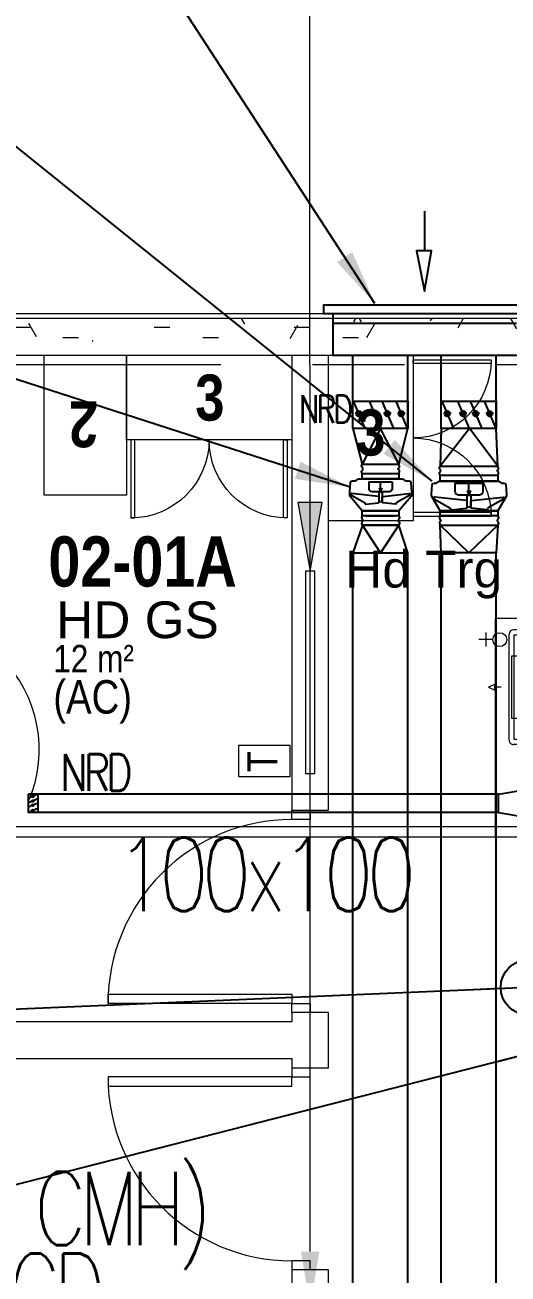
# Model space of a CAD drawing. Header units: millimetres. Extents: x 50620 to 404449, y -131543 to 97.
# Drawn here: x 350849 to 353479, y -32945 to -26152 of the extents above; entities that cross this region are included whole.
import ezdxf

# ---------------------------------------------------------------- set-up
doc = ezdxf.new("R2010")
doc.units = ezdxf.units.MM
doc.linetypes.add('IDA - Grid Line', pattern=[3500, 2000, -500, 500, -500])
for name, color, linetype, lineweight in [('1599_DB_A_BLK2_HQ_R21-2ND STOREY 20230517--$0$A-_DOOR----_E', 8, 'Continuous', 9), ('1599_DB_A_BLK2_HQ_R21-2ND STOREY 20230517--$0$S-_COLN----_E', 8, 'Continuous', 9), ('A-_ANOTTEXT_T', 8, 'Continuous', 0), ('A-_FLOR----_E', 8, 'Continuous', 9), ('A-_ROOMNAME_A', 8, 'Continuous', 9), ('A-_WALL----_E', 8, 'Continuous', 9), ('A-_WALL----_E-1', 8, 'Continuous', 18), ('A-_WALL----_H-2', 8, 'Continuous', 9), ('M-_ARCHI', 8, 'Continuous', 5), ('M-ACMV_CDP', 190, 'DRAIN_PIPE', 13), ('M-ACMV_FAD', 3, 'Continuous', 25), ('M-ACMV_FAF', 3, 'Continuous', 25), ('M-ACMV_FCU', 5, 'Continuous', 25), ('M-ACMV_FLEXD', 222, 'Continuous', 25), ('M-ACMV_PW', 8, 'REFRIGERANT', 25), ('M-ACMV_REF-P', 134, '500-1-RP', 9), ('M-ACMV_REMOTE', 222, 'Continuous', 5), ('M-FA TEXT', 3, 'Continuous', 25), ('M_ACMV_ANNOTATION', 7, 'Continuous', 20)]:
    doc.layers.add(name, color=color, linetype=linetype, lineweight=lineweight)
doc.layers.add('M_NRD', color=7, linetype='Continuous')
doc.layers.add('S-_ANOTGRID_E-1', color=9, linetype='IDA - Grid Line', lineweight=5, true_color=0x808080)
doc.styles.add('1599_DB_A_BLK2_HQ_R21-2ND STOREY 20230517--$0$Arial', font='arial.ttf')
doc.styles.add('Arial', font='arial.ttf', dxfattribs={"width": 0.8, "height": 300})
doc.styles.add('Arial Narrow_2', font='ARIALN.TTF', dxfattribs={"height": 90})
doc.styles.add('Arial Narrow_4', font='ARIALN.TTF', dxfattribs={"height": 375})
doc.styles.add('Arial Narrow_B_2', font='ARIALNB.TTF', dxfattribs={"height": 500})
doc.styles.add('Arial Narrow_B_4', font='ARIALNB.TTF', dxfattribs={"height": 500})
doc.styles.add('ROMANS', font='romans.shx', dxfattribs={"width": 0.8})
doc.styles.get("Standard").update_dxf_attribs({"font": 'arial.ttf'})
doc.linetypes.add('500-1-RP', pattern='A,0.75,-0.5,0.75,-0.5,0.75,-0.5,0.75,-1.7,["RP",Standard,S=1,R=0,X=-1,Y=-0.5],-1.7', length=7.9)
doc.linetypes.add('BATTING', pattern='A,0.0001,-0.1,[134,ltypeshp.shx,S=0.1,R=0,X=-0.1,Y=0],-0.2,[134,ltypeshp.shx,S=0.1,R=180,X=0.1,Y=0],-0.1', length=0.4001)
doc.linetypes.add('DRAIN_PIPE', pattern='A,0.5,-0.2,["D",Standard,S=0.1,R=0,X=-0.1,Y=-0.05],-0.25', length=0.95)
doc.linetypes.add('REFRIGERANT', pattern='A,15,-5.08,["R",Standard,S=2.54,R=0,X=-2.54,Y=-1.27],-5.08', length=25.16)
doc.dimstyles.get("Standard").update_dxf_attribs({"dimtxt": 200, "dimasz": 150, "dimexe": 0.18, "dimexo": 0.0625, "dimgap": 10, "dimtad": 1, "dimtih": 1, "dimtoh": 1, "dimdec": 0, "dimzin": 0, "dimdsep": 46, "dimtxsty": 'Standard', "dimcen": 0.09, "dimclrd": 256, "dimclre": 256, "dimclrt": 256, "dimadec": 0, "dimazin": 0, "dimtfac": 1, "dimtdec": 0, "dimtofl": 0, "dimtmove": 0, "dimatfit": 3, "dimfxl": 1, "dimtolj": 1, "dimtzin": 0, "dimarcsym": 1})

# ---------------------------------------------------------------- blocks, each defined once
blk = doc.blocks.new('A$C7208cd76')
at = {"layer": 'M-ACMV_FCU', "lineweight": 15}
for p, q in [((0, 424.1), (-17, 390.2)), ((0, 424.1), (17, 390.2)), ((-17, 390.2), (17, 390.2)), ((0, 356.2), (0, 390.2)), ((-312.5, 288.8), (-312.5, -288.8)), ((288.8, 312.5), (-288.8, 312.5)), ((288.9, 312.6), (288.9, 312.6)), ((312.5, 288.8), (312.5, -288.8)), ((312.6, 288.9), (312.6, 288.9)), ((-202.6, 169.6), (-169.6, 202.6)), ((-202.6, 169.6), (-202.6, -169.6)), ((202.6, 169.6), (-202.6, 169.6)), ((-169.6, 202.6), (169.6, 202.6)), ((-169.6, 202.6), (-169.6, -202.6)), ((-135.7, 202.6), (-135.7, -202.6)), ((-101.8, 202.6), (-101.8, -202.6)), ((-67.9, 202.6), (-67.9, -202.6)), ((-33.9, 202.6), (-33.9, -202.6)), ((0, 202.6), (0, -202.6)), ((33.9, 202.6), (33.9, -202.6)), ((67.9, 202.6), (67.9, -202.6)), ((101.8, 202.6), (101.8, -202.6)), ((135.7, 202.6), (135.7, -202.6)), ((169.6, 202.6), (202.6, 169.6)), ((169.6, 202.6), (169.6, -202.6)), ((202.6, 169.6), (202.6, -169.6)), ((202.6, 135.7), (-202.6, 135.7)), ((202.6, 101.8), (-202.6, 101.8)), ((-424.1, 0), (-390.2, 17)), ((-424.1, 0), (-390.2, -17)), ((-390.2, -17), (-390.2, 17)), ((-356.2, 0), (-390.2, 0)), ((202.6, 67.9), (-202.6, 67.9)), ((202.6, 33.9), (-202.6, 33.9)), ((202.6, 0), (-202.6, 0)), ((356.2, 0), (390.2, 0)), ((390.2, 17), (390.2, -17)), ((424.1, 0), (390.2, 17)), ((424.1, 0), (390.2, -17)), ((202.6, -33.9), (-202.6, -33.9)), ((202.6, -67.9), (-202.6, -67.9)), ((202.6, -101.8), (-202.6, -101.8)), ((202.6, -135.7), (-202.6, -135.7)), ((-169.6, -202.6), (-202.6, -169.6)), ((202.6, -169.6), (-202.6, -169.6)), ((-169.6, -202.6), (169.6, -202.6)), ((169.6, -202.6), (202.6, -169.6)), ((288.8, -312.5), (-288.8, -312.5)), ((17, -390.2), (-17, -390.2)), ((0, -424.1), (-17, -390.2)), ((0, -356.2), (0, -390.2)), ((0, -424.1), (17, -390.2))]:
    blk.add_line(p, q, dxfattribs=at)
for points in [[(285, 285), (285, -285), (-285, -285), (-285, 285)], [(-169.6, 241.6), (169.6, 241.6), (169.6, 297.9), (-169.6, 297.9)], [(-241.6, 169.6), (-241.6, -169.6), (-297.9, -169.6), (-297.9, 169.6)], [(241.6, 169.6), (241.6, -169.6), (297.9, -169.6), (297.9, 169.6)], [(-169.6, -241.6), (169.6, -241.6), (169.6, -297.9), (-169.6, -297.9)]]:
    blk.add_lwpolyline(points, close=True, dxfattribs=at)
for centre, start, end in [((-288.8, 288.8), 90, 180), ((288.8, 288.8), 0, 90), ((-288.8, -288.8), 180, 270), ((288.8, -288.8), 270, 0)]:
    blk.add_arc(centre, 23.7, start, end, dxfattribs=at)
blk = doc.blocks.new('SSO')
at = {"layer": 'M-ACMV_PW', "color": 1, "linetype": 'ByBlock', "lineweight": 5}
for points in [[(1064770.8, 20778.3), (1064771.8, 20867.5)], [(1064770.8, 20778.3), (1064771.8, 20867.5)], [(1064770.8, 20778.3), (1064771.8, 20867.5)], [(1064770.8, 20778.3), (1064771.8, 20867.5)], [(1064770.8, 20778.3), (1064771.8, 20867.5)], [(1064770.8, 20778.3), (1064771.8, 20867.5)], [(1064815.9, 20822.4), (1064726.7, 20823.4)], [(1064815.9, 20822.4), (1064726.7, 20823.4)]]:
    blk.add_lwpolyline(points, dxfattribs=at)
blk.add_circle((1064770.3, 20733.6), 44.6, dxfattribs=at)
blk.add_circle((1064770.3, 20733.6), 44.6, dxfattribs=at)
blk = doc.blocks.new('Thermostat')
at = {"color": 222, "lineweight": 0}
blk.add_lwpolyline([(817450, 27872), (817750, 27872), (817750, 27372), (817450, 27372)], close=True, dxfattribs=at)
at = {"color": 222, "lineweight": 0, "insert": (817504, 27788), "char_height": 291, "attachment_point": 1, "style": 'Arial Narrow_2'}
blk.add_mtext_dynamic_manual_height_columns('T', width=565.64, gutter_width=1.94, heights=[0], dxfattribs=at)
blk = doc.blocks.new('K 200 L SILEO')
at = {"layer": 'M-ACMV_FAD'}
blk.add_line((100.3, 0), (45, 0), dxfattribs=at)
for points in [[(32.9, 126.6), (37.1, 130.7, 0.198912), (40, 137.8), (40, 153.7, -0.391987), (49.2, 163.7), (100.4, 168, -0.019122), (101.1, 168), (120.9, 168, -0.140489), (126.2, 166.5), (204, 99.5), (204, -99.5), (126.2, -166.5, -0.140489), (120.9, -168), (101.1, -168, -0.019122), (100.4, -168), (49.2, -163.7, -0.391987), (40, -153.7), (40, -137.8, 0.198912), (37.1, -130.7), (32.9, -126.6, -0.198912), (30, -119.5), (30, 119.5, -0.198912)], [(108.7, 156.1, -0.761347), (117.8, 158.6), (157.5, 87.6, 0.271829), (161.1, 85.4), (162.4, 85.4, -0.446494), (166.6, 80.7), (159.1, 12.2, -0.382654), (154.9, 8.4), (128.8, 8.4, -0.382336), (124.6, 12.2)], [(45, 63.1), (83.4, 63.1, -0.414214), (100.3, 46.3), (100.3, -46.3, -0.414214), (83.4, -63.1), (45, -63.1)], [(108.7, -156.1, 0.761347), (117.8, -158.6), (157.5, -87.6, -0.271829), (161.1, -85.4), (162.4, -85.4, 0.446494), (166.6, -80.7), (159.1, -12.2, 0.382654), (154.9, -8.4), (128.8, -8.4, 0.382336), (124.6, -12.2)]]:
    blk.add_lwpolyline(points, format="xyb", close=True, dxfattribs=at)
for points in [[(0, 99.5), (30, 99.5), (30, -99.5), (0, -99.5)], [(204, 99.5), (231, 99.5), (231, -99.5), (204, -99.5)], [(100.3, 8.4), (154.9, 8.4), (154.9, -8.4), (100.3, -8.4)]]:
    blk.add_lwpolyline(points, close=True, dxfattribs=at)
blk.add_lwpolyline([(79.2, -8.4), (100.3, 0), (79.2, 8.4)], dxfattribs=at)
blk = doc.blocks.new('NRD')
at = {"layer": 'M_NRD', "linetype": 'ByBlock'}
h = blk.add_hatch(color=3, dxfattribs=at)
h.dxf.hatch_style = 1
edge = h.paths.add_edge_path()
edge.add_arc((41, -16.6), 7.5, 0, 360)
h = blk.add_hatch(color=3, dxfattribs=at)
h.dxf.hatch_style = 1
edge = h.paths.add_edge_path()
edge.add_arc((41, -59.7), 7.5, 0, 360)
h = blk.add_hatch(color=3, dxfattribs=at)
h.dxf.hatch_style = 1
edge = h.paths.add_edge_path()
edge.add_arc((41, -94.2), 7.5, 0, 360)
h = blk.add_hatch(color=3, dxfattribs=at)
h.dxf.hatch_style = 1
edge = h.paths.add_edge_path()
edge.add_arc((41, -132.3), 7.5, 0, 360)
at = {"color": 3}
blk.add_lwpolyline([(0, -150), (0, 0)], dxfattribs=at)
at = {"layer": 'M_NRD', "color": 3, "linetype": 'ByBlock'}
for p, q in [((0, -34.1), (75, -2.3)), ((0, -77.1), (75, -45.3)), ((0, -111.6), (75, -79.9)), ((0, -149.7), (75, -118))]:
    blk.add_line(p, q, dxfattribs=at)
blk.add_lwpolyline([(75, -150), (0, -150), (0, 0), (75, 0)], close=True, dxfattribs=at)
for centre in [(41, -16.6), (41, -59.7), (41, -94.2), (41, -132.3)]:
    blk.add_circle(centre, 7.5, dxfattribs=at)
blk = doc.blocks.new('K 315 M SILEO')
at = {"layer": 'M-ACMV_FAD'}
blk.add_line((108.6, 0), (43, 0), dxfattribs=at)
for points in [[(35.9, 169.9), (40.1, 174.1, 0.198912), (43, 181.1), (43, 189.7, -0.391987), (52.2, 199.7), (103.4, 204, -0.019122), (104.1, 204), (110.9, 204, -0.140489), (116.2, 202.5), (194, 157), (194, -157), (116.2, -202.5, -0.140489), (110.9, -204), (104.1, -204, -0.019122), (103.4, -204), (52.2, -199.7, -0.391987), (43, -189.7), (43, -181.1, 0.198912), (40.1, -174.1), (35.9, -169.9, -0.198912), (33, -162.9), (33, 162.9, -0.198912)], [(118.6, 185.5, -0.761347), (129.5, 188.4), (176.6, 104, 0.271829), (181, 101.4), (182.4, 101.4, -0.446494), (187.4, 95.9), (178.5, 14.5, -0.382654), (173.5, 10), (142.5, 10, -0.382336), (137.5, 14.5)], [(43, 75), (88.6, 75, -0.414214), (108.6, 55), (108.6, -55, -0.414214), (88.6, -75), (43, -75)], [(118.6, -185.5, 0.761347), (129.5, -188.4), (176.6, -104, -0.271829), (181, -101.4), (182.4, -101.4, 0.446494), (187.4, -95.9), (178.5, -14.5, 0.382654), (173.5, -10), (142.5, -10, 0.382336), (137.5, -14.5)]]:
    blk.add_lwpolyline(points, format="xyb", close=True, dxfattribs=at)
for points in [[(0, 157), (33, 157), (33, -157), (0, -157)], [(194, 157), (221, 157), (221, -157), (194, -157)], [(108.6, 10), (173.5, 10), (173.5, -10), (108.6, -10)]]:
    blk.add_lwpolyline(points, close=True, dxfattribs=at)
blk.add_lwpolyline([(83.6, -10), (108.6, 0), (83.6, 10)], dxfattribs=at)
blk = doc.blocks.new('1599_DB_A_BLK2_HQ_R21-2ND STOREY 20230517--$0$IDA - F - Single - Swing - 1100L X 2200H - B2-TD01-3240952-LINKVIEW_BLK2_3RD STOREY')
at = {"layer": '1599_DB_A_BLK2_HQ_R21-2ND STOREY 20230517--$0$A-_DOOR----_E'}
for p, q in [((-550, 50), (-500, 50)), ((-500, 50), (-500, -50)), ((500, 50), (550, 50)), ((500, -50), (500, 50)), ((-500, -50), (-550, -50)), ((450, -50), (500, -50)), ((450, -1050), (450, -50)), ((500, -50), (500, -1050)), ((550, -50), (500, -50)), ((500, -1050), (450, -1050))]:
    blk.add_line(p, q, dxfattribs=at)
blk.add_arc((500, -50), 1000, 180, 270, dxfattribs=at)
blk = doc.blocks.new('1599_DB_A_BLK2_HQ_R21-2ND STOREY 20230517--$0$IDA - F - Single - Swing - 1100L X 2200H - B2-TD01-3240950-LINKVIEW_BLK2_3RD STOREY')
at = {"layer": '1599_DB_A_BLK2_HQ_R21-2ND STOREY 20230517--$0$A-_DOOR----_E'}
for p, q in [((500, 1050), (450, 1050)), ((450, 1050), (450, 50)), ((500, 50), (500, 1050)), ((-500, 50), (-550, 50)), ((-500, -50), (-500, 50)), ((450, 50), (500, 50)), ((550, 50), (500, 50)), ((500, 50), (500, -50)), ((-550, -50), (-500, -50)), ((500, -50), (550, -50))]:
    blk.add_line(p, q, dxfattribs=at)
blk.add_arc((500, 50), 1000, 90, 180, dxfattribs=at)
blk = doc.blocks.new('ARCHI 2ND_2024 09 11')
at = {"layer": '1599_DB_A_BLK2_HQ_R21-2ND STOREY 20230517--$0$S-_COLN----_E', "lineweight": 5}
h = blk.add_hatch(dxfattribs=at)
h.set_pattern_fill('FP_3', color=8, style=0, pattern_type=2)
h.set_pattern_definition([(6e-11, (-28420.7, -3975.34), (1016, 254), [83.82, -678.18, 83.82, -678.18, -4064]), (6e-11, (-28420.7, -3975.34), (1016, 254), [-1524, 83.82, -1440.18, 83.82, -678.18, -1778]), (6e-11, (-28420.7, -3975.34), (1016, 254), [-3810, 83.82, -424.18, 83.82, -1186.18]), (120, (-28039.7, -3848.34), (-727.9705, 752.882), [83.82, -678.18, 83.82, -678.18, -4064]), (120, (-28039.7, -3848.34), (-727.9705, 752.882), [-1524, 83.82, -1440.18, 83.82, -678.18, -1778]), (120, (-28039.7, -3848.34), (-727.9705, 752.882), [-3810, 83.82, -424.18, 83.82, -1186.18]), (240, (-27912.7, -3340.34), (-288.0295, -1006.882), [83.82, -678.18, 83.82, -678.18, -4064]), (240, (-27912.7, -3340.34), (-288.0295, -1006.882), [-1524, 83.82, -1440.18, 83.82, -678.18, -1778]), (240, (-27912.7, -3340.34), (-288.0295, -1006.882), [-3810, 83.82, -424.18, 83.82, -1186.18])])
h.paths.add_polyline_path([(-22253.6, 125), (-22150, 125), (-22150, 250), (-35450, 250), (-35450, 125), (-25160, 125)], flags=0)
at = {"layer": 'A-_ANOTTEXT_T', "lineweight": 5}
blk.add_hatch(color=8, dxfattribs=at).paths.add_polyline_path([(-32586.1, -1125), (-32520, -750), (-32652.3, -750)])
at = {"layer": 'A-_WALL----_H-2', "lineweight": 5}
h = blk.add_hatch(dxfattribs=at)
h.set_pattern_fill('FP_3', color=256, style=0, pattern_type=2)
h.set_pattern_definition([(360, (102886.37, 38752.37), (1016, 254), [83.82, -678.18, 83.82, -678.18, -4064]), (360, (102886.37, 38752.37), (1016, 254), [-1524, 83.82, -1440.18, 83.82, -678.18, -1778]), (360, (102886.37, 38752.37), (1016, 254), [-3810, 83.82, -424.18, 83.82, -1186.18]), (120, (103267.37, 38879.37), (-727.97045, 752.8818), [83.82, -678.18, 83.82, -678.18, -4064]), (120, (103267.37, 38879.37), (-727.97045, 752.8818), [-1524, 83.82, -1440.18, 83.82, -678.18, -1778]), (120, (103267.37, 38879.37), (-727.97045, 752.8818), [-3810, 83.82, -424.18, 83.82, -1186.18]), (240, (103394.37, 39387.37), (-288.02955, -1006.8818), [83.82, -678.18, 83.82, -678.18, -4064]), (240, (103394.37, 39387.37), (-288.02955, -1006.8818), [-1524, 83.82, -1440.18, 83.82, -678.18, -1778]), (240, (103394.37, 39387.37), (-288.02955, -1006.8818), [-3810, 83.82, -424.18, 83.82, -1186.18])])
h.paths.add_polyline_path([(-25260, 125), (-22150, 125), (-22150, 250), (-35450, 250), (-35450, 125), (-27677.6, 125)])
at = {"color": 8, "linetype": 'ByBlock', "lineweight": 5}
blk.add_lwpolyline([(-32585.7, -4825), (-32586.8, 4821.4)], dxfattribs=at)
at = {"color": 8, "lineweight": 5}
blk.add_solid([(-32535.4, -4825, -253.3), (-32585.3, -5125, -253.3), (-32635.4, -4825, -253.3)], dxfattribs=at)
at = {"layer": '1599_DB_A_BLK2_HQ_R21-2ND STOREY 20230517--$0$S-_COLN----_E', "color": 8, "lineweight": 5}
for p, q in [((-21325, 275), (-36275, 275)), ((-21350, 250), (-36250, 250)), ((-35450, 50), (-22150, 50)), ((-32685.7, -2425), (-32485.7, -2425)), ((-32485.7, -3525), (-32685.7, -3525)), ((-32685.7, -3525), (-32685.7, -3575)), ((-32485.7, -3825), (-32485.7, -3525)), ((-32685.7, -3575), (-36125, -3575)), ((-36125, -3775), (-32685.7, -3775)), ((-32685.7, -3775), (-32685.7, -3825)), ((-32685.7, -3825), (-32485.7, -3825)), ((-32685.7, -4925), (-32685.7, -7400)), ((-32485.7, -4925), (-32685.7, -4925))]:
    blk.add_line(p, q, dxfattribs=at)
for points in [[(-33585.7, -711), (-34033.7, -711), (-34033.7, 50), (-33585.7, 50)], [(-32685.7, 50), (-32685.7, -410), (-33585.7, -410), (-33585.7, 50)], [(-32485.7, 50), (-32025.7, 50), (-32025.7, -850), (-32485.7, -850)], [(-32025.7, 25), (-31600.7, 25), (-31600.7, 5), (-32025.7, 5)], [(-33560.7, -410), (-33560.7, -835), (-33540.7, -835), (-33540.7, -410)], [(-32710.7, -410), (-32710.7, -835), (-32730.7, -835), (-32730.7, -410)], [(-32025.7, -825), (-31600.7, -825), (-31600.7, -805), (-32025.7, -805)], [(-32610.7, -2225), (-32560.7, -2225), (-32560.7, -1125), (-32610.7, -1125)]]:
    blk.add_lwpolyline(points, close=True, dxfattribs=at)
for points in [[(-32685.7, 50), (-32685.7, -2425)], [(-32485.7, -2425), (-32485.7, 50)], [(-32485.7, -7600), (-32485.7, -4925)]]:
    blk.add_lwpolyline(points, dxfattribs=at)
at = {"layer": '1599_DB_A_BLK2_HQ_R21-2ND STOREY 20230517--$0$S-_COLN----_E', "color": 8, "lineweight": 5, "extrusion": (5.42101e-20, -1.69407e-21, -1)}
for centre, start, end in [((32025.7, 25), 180, 270), ((32025.7, -825), 90, 180), ((33560.7, -410), 180, 270), ((32710.7, -410), 270, 360)]:
    blk.add_arc(centre, 425, start, end, dxfattribs=at)
at = {"layer": 'A-_ANOTTEXT_T', "color": 8, "lineweight": 5}
for p, q in [((-32520, -750), (-32652.3, -750)), ((-32652.3, -750), (-32586.1, -1125)), ((-32586.1, -1125), (-32520, -750))]:
    blk.add_line(p, q, dxfattribs=at)
at = {"layer": 'A-_FLOR----_E', "lineweight": 5}
blk.add_line((-21350, 250), (-36250, 250), dxfattribs=at)
at = {"layer": 'A-_WALL----_E', "lineweight": 5}
blk.add_line((-22150, 250), (-35450, 250), dxfattribs=at)
at = {"layer": 'A-_WALL----_E-1', "lineweight": 5}
blk.add_line((-21475, 275), (-36125, 275), dxfattribs=at)
at = {"layer": 'S-_ANOTGRID_E-1', "color": 8, "lineweight": 5}
blk.add_line((-38572.1, 0), (17962.1, 0), dxfattribs=at)
blk.add_line((-38572.1, 0), (17962.1, 0), dxfattribs=at)
at = {"layer": '1599_DB_A_BLK2_HQ_R21-2ND STOREY 20230517--$0$S-_COLN----_E', "color": 8, "lineweight": 5}
for name, p, rotation in [('1599_DB_A_BLK2_HQ_R21-2ND STOREY 20230517--$0$IDA - F - Single - Swing - 1100L X 2200H - B2-TD01-3240952-LINKVIEW_BLK2_3RD STOREY', (-32635.7, -2975), 270.0000000000586), ('1599_DB_A_BLK2_HQ_R21-2ND STOREY 20230517--$0$IDA - F - Single - Swing - 1100L X 2200H - B2-TD01-3240950-LINKVIEW_BLK2_3RD STOREY', (-32635.7, -4375), 90.0000000000586)]:
    blk.add_blockref(name, p, dxfattribs=dict(at, rotation=rotation))
at = {"color": 8, "lineweight": 5, "char_height": 250, "width": 196.413, "attachment_point": 1, "style": 'Arial Narrow_B_4'}
for insert in [(-33211.1, -54.8), (-32334.9, -244.9)]:
    blk.add_mtext('3', dxfattribs=dict(at, insert=insert))
at = {"color": 8, "lineweight": 5, "insert": (-33739.7, -450.1), "char_height": 250, "width": 196.413, "attachment_point": 1, "rotation": 180, "style": 'Arial Narrow_B_4'}
blk.add_mtext('\\fArial Narrow|b1|i0|c0|p34|;2', dxfattribs=at)
at = {"layer": '1599_DB_A_BLK2_HQ_R21-2ND STOREY 20230517--$0$S-_COLN----_E', "color": 8, "lineweight": 5, "style": '1599_DB_A_BLK2_HQ_R21-2ND STOREY 20230517--$0$Arial'}
for s, p in [('Hd Trg', (-32394.4, -1213.4)), ('HD GS', (-33967.5, -1488.8))]:
    blk.add_text(s, height=200, dxfattribs=at).set_placement(p)
at = {"layer": 'A-_ROOMNAME_A', "color": 8, "lineweight": 5}
for s, height, style, p in [('02-01A', 272.93, 'Arial Narrow_B_2', (-34010.3, -1208)), ('12 m²', 150, 'Arial Narrow_4', (-33984.1, -1675.4)), ('(AC)', 181.95, 'Arial Narrow_4', (-33983.5, -1899))]:
    blk.add_text(s, height=height, dxfattribs=dict(at, style=style)).set_placement(p)

msp = doc.modelspace()

# ---------------------------------------------------------------- block references
at = {"layer": 'M-_ARCHI', "lineweight": 5, "extrusion": (0.000419962, 1.0854e-05, 1), "rotation": 359.9999887056363}
msp.add_blockref('ARCHI 2ND_2024 09 11', (384987.1, -27998.1, 422.1), dxfattribs=at)

# ---------------------------------------------------------------- next in the draw order: linework, layer by layer
at = {"layer": 'M-ACMV_CDP', "ltscale": 2.5}
for p, q in [((353408.3, -29380), (353408.3, -30566.8)), ((353591.5, -29380), (353408.3, -29380)), ((349945.7, -30566.8), (359546.2, -30566.8))]:
    msp.add_line(p, q, dxfattribs=at)
at = {"layer": 'M-ACMV_FAD'}
for p, q in [((352524.5, -27723, 5.1), (352524.5, -27948, 5.1)), ((352524.5, -27773, 5.1), (353524.1, -27773, 5.1)), ((352524.5, -27948, 5.1), (353524.1, -27948, 5.1)), ((352633.7, -28347.3, -0.8), (352633.7, -27948.5, -0.8)), ((352933.7, -28347.3, -0.8), (352933.7, -27948.5)), ((353114.9, -28347.3, 12), (353114.9, -27948.5, 12)), ((353414.9, -28347.3, 12), (353414.9, -27948.5, 12.8)), ((352705.6, -28821.8, -0.3), (352864.6, -28821.8, -0.3)), ((353166.7, -28821.8, 11.4), (353365.7, -28821.8, 11.4)), ((352685.6, -28871.8, -0.3), (352884.5, -28872.2, -0.3)), ((352633.7, -39471.4, -1.8), (352633.7, -29021.8, -0.8)), ((352933.7, -39542.2, -1.8), (352933.7, -29021.8, -0.8)), ((353114.9, -39758.9, 10.9), (353114.9, -29021.8, 11.4)), ((353414.8, -39829.7, 10.3), (353414.7, -29021.2, 11.4)), ((353426.7, -30335.6), (350868.8, -30335.6)), ((353426.7, -30335.6), (353576.7, -30310.6)), ((353426.7, -30435.6), (353426.7, -30335.6)), ((353426.7, -30435.6), (350868.8, -30435.6)), ((353426.7, -30435.6), (353576.7, -30460.6))]:
    msp.add_line(p, q, dxfattribs=at)
for points, elevation in [([(353024.3, -27163.9), (353024.3, -27380.5), (352980.1, -27380.5), (353023.9, -27599.5), (353061.4, -27380.5), (353024.3, -27380.5)], 5.1), ([(352633.7, -28347.3), (352685.6, -28540.8), (352884.6, -28540.8), (352933.7, -28347.3), (352633.7, -28347.3)], 4.1), ([(352884.6, -28540.8), (352783.7, -28347.3), (352685.6, -28540.8)], -0.3), ([(353423.2, -28550.8), (353268.6, -28347.3), (353109.2, -28550.8)], 11.4), ([(353114.9, -28347.3), (353109.2, -28550.8), (353423.2, -28550.8), (353414.9, -28347.3), (353114.9, -28347.3)], 11.5), ([(352884.5, -28872.2), (352783.7, -29021.8), (352683.7, -28866.9)], -0.3), ([(352686.7, -28872), (352633.6, -29022), (352933.6, -29022), (352884.5, -28872), (352685.5, -28872)], -0.3), ([(353423.2, -28871.8), (353264.9, -29021.8), (353109.2, -28871.8)], 11.4)]:
    msp.add_lwpolyline(points, dxfattribs=dict(at, elevation=elevation))
for points, elevation in [([(353575, -27723), (352475.4, -27723), (352475.4, -27673), (353575, -27673)], 5.1), ([(353114.9, -29021.8), (353109.2, -28871.8), (353423.2, -28871.8), (353414.9, -29021.8)], 11.4)]:
    msp.add_lwpolyline(points, close=True, dxfattribs=dict(at, elevation=elevation))
for points, elevation in [([(352685.6, -28590.8), (352681.7, -28581, -0.270107), (352682.4, -28576), (352688.1, -28568.9, 0.350781), (352688.1, -28562.7), (352682.4, -28555.6, -0.270107), (352681.7, -28550.6), (352685.6, -28540.8)], -0.3), ([(352884.6, -28590.8), (352888.5, -28581, 0.270107), (352887.8, -28576), (352882.1, -28568.9, -0.350781), (352882.1, -28562.7), (352887.8, -28555.6, 0.270107), (352888.5, -28550.6), (352884.6, -28540.8)], -0.3), ([(353109.2, -28600.8), (353105.3, -28591, -0.270107), (353106.1, -28586), (353111.8, -28578.9, 0.350781), (353111.8, -28572.7), (353106.1, -28565.6, -0.270107), (353105.3, -28560.6), (353109.2, -28550.8)], 11.4), ([(353423.2, -28600.8), (353427.2, -28591, 0.270107), (353426.4, -28586), (353420.7, -28578.9, -0.350781), (353420.7, -28572.7), (353426.4, -28565.6, 0.270107), (353427.2, -28560.6), (353423.2, -28550.8)], 11.4), ([(352685.6, -28821.8), (352681.7, -28831.6, 0.270107), (352682.4, -28836.6), (352688.1, -28843.7, -0.350781), (352688.1, -28849.9), (352682.4, -28857, 0.270107), (352681.7, -28862), (352685.6, -28871.8)], -0.3), ([(352884.6, -28821.8), (352888.5, -28831.6, -0.270107), (352887.8, -28836.6), (352882.1, -28843.7, 0.350781), (352882.1, -28849.9), (352887.8, -28857, -0.270107), (352888.5, -28862), (352884.6, -28871.8)], -0.3), ([(353109.2, -28821.8), (353105.3, -28831.6, 0.270107), (353106.1, -28836.6), (353111.8, -28843.7, -0.350781), (353111.8, -28849.9), (353106.1, -28857, 0.270107), (353105.3, -28862), (353109.2, -28871.8)], 11.4), ([(353423.2, -28821.8), (353427.2, -28831.6, -0.270107), (353426.4, -28836.6), (353420.7, -28843.7, 0.350781), (353420.7, -28849.9), (353426.4, -28857, -0.270107), (353427.2, -28862), (353423.2, -28871.8)], 11.4)]:
    msp.add_lwpolyline(points, format="xyb", dxfattribs=dict(at, elevation=elevation))
at = {"layer": 'M-ACMV_FLEXD', "color": 3, "linetype": 'BATTING', "lineweight": 0}
msp.add_arc((350228.3, -30091.8), 699.3, 336.3355, 45.52862, dxfattribs=at)
at = {"layer": 'M-ACMV_REF-P', "color": 116, "ltscale": 0.25, "true_color": 0x136734}
msp.add_line((349886.3, -30511.4), (359498.6, -30511.4), dxfattribs=at)

# ---------------------------------------------------------------- next in the draw order: block references
at = {"layer": 'M-ACMV_FAD', "rotation": 270}
for name, p in [('K 200 L SILEO', (352785.1, -28590.8, -0.3)), ('K 315 M SILEO', (353266.2, -28600.8, 11.4))]:
    msp.add_blockref(name, p, dxfattribs=at)
at = {"layer": 'M-ACMV_FAF', "rotation": 270}
msp.add_blockref('A$C7208cd76', (353796.8, -29753.3), dxfattribs=at)
at = {"layer": 'M-ACMV_PW', "color": 1, "linetype": 'ByBlock', "lineweight": 5, "xscale": 0.85, "yscale": 0.85, "zscale": 0.85, "rotation": 89.99999999999999}
msp.add_blockref('SSO', (371057.8, -934549.7), dxfattribs=at)
at = {"layer": 'M-ACMV_REMOTE', "lineweight": 5, "xscale": -0.5625, "yscale": 0.5625, "zscale": 0.5625, "rotation": 90}
msp.add_blockref('Thermostat', (367689.8, 429744.4), dxfattribs=at)
at = {"layer": 'M_NRD', "linetype": 'ByBlock'}
for p, xscale, yscale, zscale, rotation in [((352633.7, -28347.3, -0.3), 1.99397476051138, 1.99397476051138, 1.99397476051138, 90), ((353114.9, -28347.3, 11.4), 1.99397476051138, 1.99397476051138, 1.99397476051138, 90), ((350918.8, -30435.6), 0.6666666666667297, 0.6666666666667297, 0.6666666666667297, 180)]:
    msp.add_blockref('NRD', p, dxfattribs=dict(at, xscale=xscale, yscale=yscale, zscale=zscale, rotation=rotation))

# ---------------------------------------------------------------- next in the draw order: texts
at = {"layer": 'M-FA TEXT', "line_spacing_factor": 0.8, "style": 'ROMANS'}
for s, insert, char_height, width, attachment_point in [('{\\T0.8;NRD}', (352618.6, -28315.2, -20.4), 150, 441.665, 9), ('{\\T0.8;NRD}', (351040.7, -30317.9), 200, 903.14, 7), ('{\\Fsimplex|c0;\\T0.8;FA(60 CMH)}', (349661.9, -32921.8, 49.8), 400, 2424.756, 7), ('{\\W0.8;\\T0.8;VCD}', (350547.1, -33234.3, 16.7), 400, 2424.756, 7)]:
    msp.add_mtext(s, dxfattribs=dict(at, insert=insert, char_height=char_height, width=width, attachment_point=attachment_point))
at = {"layer": 'M-FA TEXT', "linetype": 'Continuous', "insert": (351343.1, -30971.1), "char_height": 400, "width": 3115.325, "attachment_point": 7, "line_spacing_factor": 0.8, "style": 'Arial'}
msp.add_mtext('{\\Fromans|c0;\\T0.8;100x100}', dxfattribs=at)

# ---------------------------------------------------------------- next in the draw order: leaders
at = {"layer": 'M_ACMV_ANNOTATION'}
for points, override in [([(352753.2, -27665.9, -12499852.4), (347563.9, -19693.9, -12499850.3), (340616.8, -19693.9, -12499847.4)], {"dimasz": 300, "dimtad": 0, "dimfxl": 100, "dimarcsym": 2}), ([(353065, -28633.8, -25000253.2), (346287.8, -23185.5, -25000253.2), (340547.1, -23181.3, -25000253.2)], {"dimasz": 300, "dimtad": 0, "dimfxl": 100, "dimarcsym": 2}), ([(352619.3, -28665.6, 22.4), (344887.3, -26170.1, 22.4), (340674.2, -26155.6, 22.4)], {"dimasz": 300, "dimtad": 0, "dimfxl": 100, "dimarcsym": 2}), ([(353589, -31386.2, -258.2), (341222.3, -31914.6, -258.2), (327137.3, -31914.6, -258.2)], {"dimasz": 300, "dimtad": 0, "dimldrblk": 'DotBlank', "dimfxl": 100, "dimarcsym": 2}), ([(353711.5, -31716.3, -258.2), (341222.3, -34901.2, -258.2), (327112.3, -34901.2, -258.2)], {"dimasz": 300, "dimtad": 0, "dimldrblk": 'DotBlank', "dimfxl": 100, "dimarcsym": 2})]:
    msp.add_leader(points, dimstyle='Standard', override=override, dxfattribs=at)

doc.saveas('drawing.dxf')
